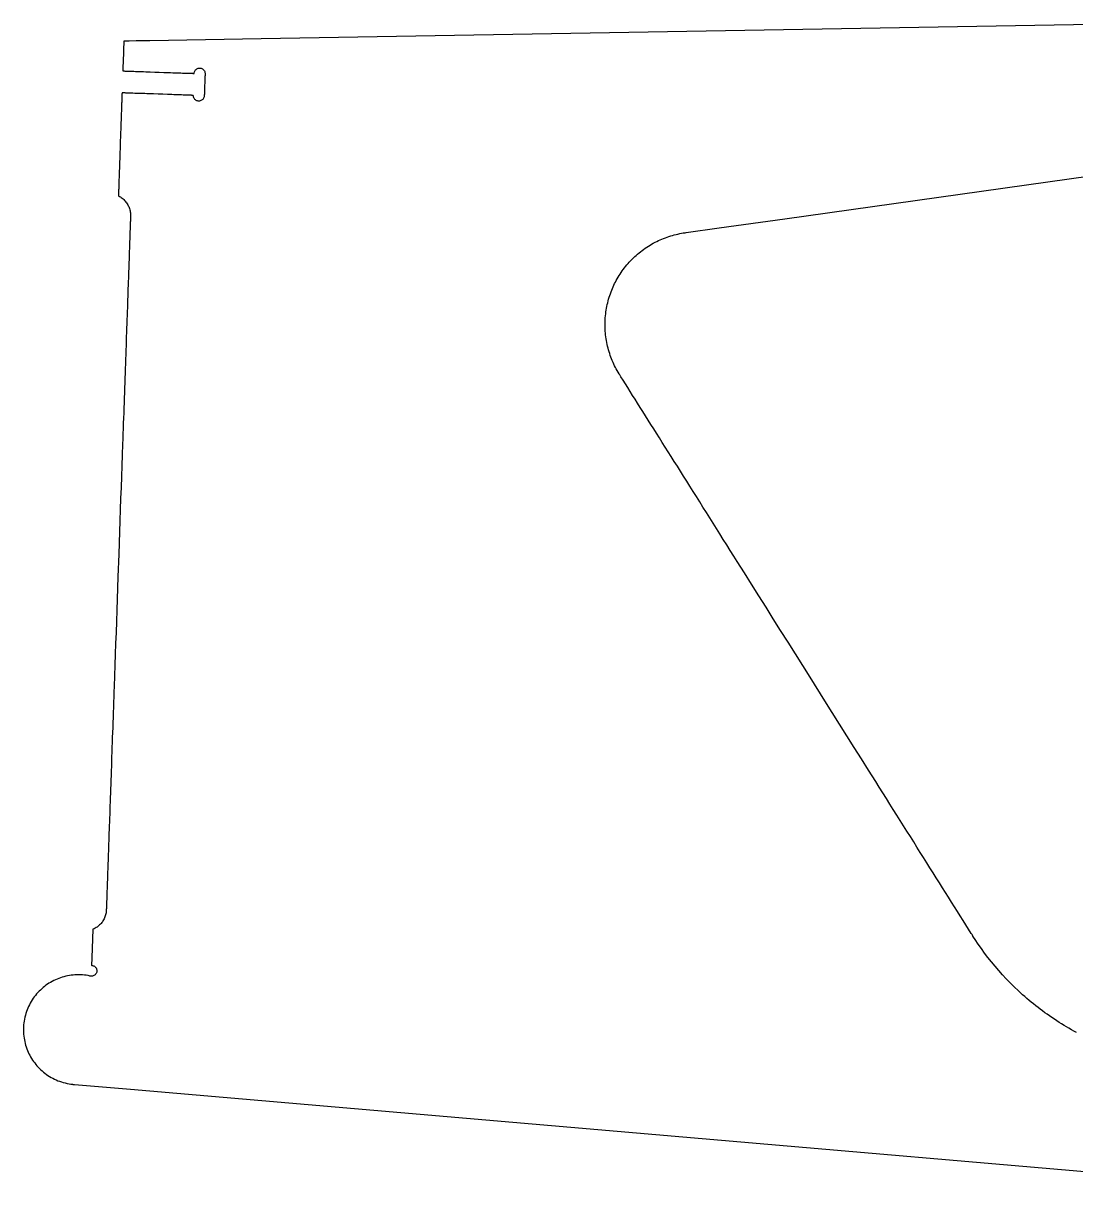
# Model space of a CAD drawing. Extents: x 0.9 to 46.8, y 2.8 to 94.5.
# Drawn here: x 0.89 to 23.56, y 29.5 to 54.75 of the extents above; entities that cross this region are included whole.
import ezdxf

# ---------------------------------------------------------------- set-up
doc = ezdxf.new("R2010")
doc.units = 0
doc.layers.add('ART_DESK', color=7, linetype='CONTINUOUS')

msp = doc.modelspace()

# ---------------------------------------------------------------- linework, layer by layer
at = {"layer": 'ART_DESK'}
for points in [[(25.187, 54.749), (15.599, 54.584), (6.012, 54.419), (3.615, 54.377), (3.315, 54.372), (3.166, 54.37), (3.091, 54.368), (3.053, 54.368), (3.052, 54.368), (3.052, 54.368), (3.052, 54.368), (3.052, 54.368), (3.052, 54.367), (3.052, 54.364), (3.052, 54.36), (3.052, 54.355), (3.051, 54.347), (3.051, 54.339), (3.051, 54.329), (3.05, 54.318), (3.05, 54.305), (3.049, 54.292), (3.049, 54.277), (3.048, 54.262), (3.048, 54.246), (3.047, 54.229), (3.047, 54.211), (3.046, 54.192), (3.045, 54.154), (3.043, 54.114), (3.042, 54.073), (3.039, 53.99), (3.037, 53.95), (3.036, 53.911), (3.035, 53.874), (3.034, 53.856), (3.034, 53.84), (3.033, 53.824), (3.033, 53.809), (3.032, 53.795), (3.032, 53.782), (3.031, 53.77), (3.031, 53.76), (3.03, 53.75), (3.03, 53.742), (3.03, 53.736), (3.03, 53.731), (3.03, 53.728), (3.03, 53.726), (3.03, 53.726), (3.03, 53.726), (3.032, 53.726), (3.035, 53.726), (3.038, 53.726), (3.043, 53.725), (3.049, 53.725), (3.055, 53.725), (3.063, 53.725), (3.071, 53.724), (3.08, 53.724), (3.091, 53.724), (3.101, 53.723), (3.113, 53.723), (3.126, 53.723), (3.139, 53.722), (3.153, 53.722), (3.167, 53.721), (3.183, 53.721), (3.199, 53.72), (3.232, 53.719), (3.268, 53.718), (3.307, 53.716), (3.347, 53.715), (3.389, 53.713), (3.432, 53.712), (3.477, 53.71), (3.524, 53.709), (3.571, 53.707), (3.619, 53.705), (3.717, 53.702), (3.817, 53.698), (3.916, 53.695), (4.013, 53.692), (4.06, 53.69), (4.107, 53.688), (4.152, 53.687), (4.196, 53.685), (4.239, 53.684), (4.279, 53.682), (4.318, 53.681), (4.355, 53.68), (4.389, 53.678), (4.405, 53.678), (4.421, 53.677), (4.436, 53.677), (4.45, 53.676), (4.464, 53.676), (4.477, 53.675), (4.489, 53.675), (4.5, 53.675), (4.511, 53.674), (4.52, 53.674), (4.529, 53.674), (4.537, 53.673), (4.544, 53.673), (4.55, 53.673), (4.556, 53.673), (4.56, 53.672), (4.563, 53.672), (4.565, 53.672), (4.566, 53.672), (4.567, 53.672), (4.567, 53.673), (4.567, 53.677), (4.569, 53.694), (4.574, 53.709), (4.58, 53.724), (4.589, 53.737), (4.599, 53.749), (4.61, 53.76), (4.623, 53.769), (4.637, 53.776), (4.652, 53.782), (4.668, 53.785), (4.684, 53.786), (4.701, 53.785), (4.717, 53.782), (4.732, 53.777), (4.746, 53.769), (4.759, 53.76), (4.77, 53.75), (4.781, 53.738), (4.789, 53.725), (4.796, 53.71), (4.8, 53.695), (4.803, 53.679), (4.803, 53.671), (4.803, 53.666), (4.803, 53.664), (4.803, 53.664), (4.803, 53.663), (4.803, 53.66), (4.803, 53.657), (4.803, 53.652), (4.803, 53.646), (4.802, 53.639), (4.802, 53.631), (4.802, 53.623), (4.801, 53.613), (4.801, 53.603), (4.801, 53.592), (4.8, 53.58), (4.799, 53.555), (4.798, 53.528), (4.797, 53.499), (4.796, 53.47), (4.794, 53.409), (4.793, 53.378), (4.792, 53.349), (4.791, 53.32), (4.79, 53.294), (4.789, 53.269), (4.789, 53.258), (4.789, 53.247), (4.788, 53.237), (4.788, 53.228), (4.788, 53.22), (4.787, 53.212), (4.787, 53.206), (4.787, 53.201), (4.787, 53.197), (4.787, 53.193), (4.787, 53.192), (4.787, 53.191), (4.786, 53.182), (4.783, 53.166), (4.778, 53.151), (4.771, 53.137), (4.763, 53.124), (4.752, 53.112), (4.741, 53.101), (4.728, 53.093), (4.713, 53.086), (4.698, 53.081), (4.682, 53.078), (4.666, 53.077), (4.664, 53.077), (4.663, 53.077), (4.661, 53.077), (4.657, 53.077), (4.64, 53.08), (4.625, 53.085), (4.611, 53.092), (4.597, 53.1), (4.586, 53.111), (4.575, 53.122), (4.566, 53.135), (4.559, 53.149), (4.554, 53.165), (4.551, 53.18), (4.55, 53.197), (4.55, 53.199), (4.55, 53.199), (4.548, 53.199), (4.546, 53.199), (4.542, 53.2), (4.538, 53.2), (4.533, 53.2), (4.526, 53.2), (4.519, 53.2), (4.511, 53.201), (4.502, 53.201), (4.492, 53.201), (4.481, 53.202), (4.47, 53.202), (4.458, 53.203), (4.445, 53.203), (4.431, 53.203), (4.416, 53.204), (4.401, 53.204), (4.386, 53.205), (4.369, 53.206), (4.334, 53.207), (4.298, 53.208), (4.259, 53.209), (4.218, 53.211), (4.175, 53.212), (4.131, 53.214), (4.085, 53.216), (4.039, 53.217), (3.991, 53.219), (3.894, 53.222), (3.795, 53.226), (3.695, 53.229), (3.597, 53.233), (3.549, 53.234), (3.502, 53.236), (3.456, 53.237), (3.411, 53.239), (3.368, 53.241), (3.326, 53.242), (3.286, 53.243), (3.248, 53.245), (3.212, 53.246), (3.179, 53.247), (3.163, 53.248), (3.148, 53.248), (3.133, 53.249), (3.119, 53.249), (3.106, 53.25), (3.094, 53.25), (3.083, 53.251), (3.072, 53.251), (3.062, 53.251), (3.053, 53.252), (3.045, 53.252), (3.037, 53.252), (3.031, 53.252), (3.026, 53.253), (3.021, 53.253), (3.018, 53.253), (3.015, 53.253), (3.014, 53.253), (3.013, 53.253), (3.013, 53.252), (3.013, 53.25), (3.013, 53.246), (3.013, 53.24), (3.012, 53.234), (3.012, 53.225), (3.012, 53.216), (3.011, 53.205), (3.011, 53.193), (3.011, 53.18), (3.01, 53.165), (3.009, 53.15), (3.009, 53.133), (3.008, 53.115), (3.008, 53.096), (3.007, 53.076), (3.006, 53.055), (3.005, 53.033), (3.005, 53.01), (3.004, 52.986), (3.003, 52.961), (3.002, 52.935), (3.001, 52.909), (3, 52.882), (2.999, 52.854), (2.998, 52.825), (2.997, 52.796), (2.995, 52.735), (2.993, 52.672), (2.991, 52.607), (2.988, 52.541), (2.986, 52.472), (2.983, 52.403), (2.981, 52.333), (2.976, 52.19), (2.971, 52.047), (2.968, 51.975), (2.966, 51.905), (2.964, 51.835), (2.961, 51.766), (2.959, 51.699), (2.957, 51.634), (2.954, 51.57), (2.952, 51.509), (2.951, 51.479), (2.95, 51.45), (2.949, 51.422), (2.948, 51.394), (2.947, 51.367), (2.946, 51.341), (2.945, 51.316), (2.945, 51.292), (2.944, 51.268), (2.943, 51.246), (2.942, 51.224), (2.942, 51.203), (2.941, 51.184), (2.94, 51.165), (2.94, 51.148), (2.939, 51.131), (2.938, 51.116), (2.938, 51.102), (2.938, 51.089), (2.937, 51.078), (2.937, 51.068), (2.936, 51.059), (2.936, 51.051), (2.936, 51.045), (2.936, 51.04), (2.936, 51.037), (2.936, 51.035), (2.936, 51.035), (2.936, 51.035), (2.937, 51.034), (2.958, 51.023), (2.979, 51.011), (2.998, 50.997), (3.017, 50.983), (3.035, 50.968), (3.052, 50.953), (3.068, 50.936), (3.084, 50.919), (3.098, 50.901), (3.112, 50.883), (3.124, 50.863), (3.136, 50.844), (3.147, 50.823), (3.157, 50.803), (3.166, 50.781), (3.173, 50.759), (3.18, 50.737), (3.186, 50.715), (3.19, 50.692), (3.193, 50.669), (3.196, 50.645), (3.197, 50.622), (3.197, 50.598), (3.197, 50.596), (3.197, 50.595), (3.197, 50.595), (3.196, 50.594), (3.196, 50.592), (3.196, 50.589), (3.196, 50.586), (3.196, 50.582), (3.196, 50.573), (3.195, 50.561), (3.195, 50.547), (3.194, 50.53), (3.194, 50.511), (3.193, 50.489), (3.192, 50.465), (3.191, 50.439), (3.19, 50.411), (3.189, 50.38), (3.188, 50.347), (3.187, 50.312), (3.185, 50.274), (3.184, 50.235), (3.182, 50.193), (3.181, 50.149), (3.179, 50.103), (3.178, 50.055), (3.176, 50.006), (3.174, 49.954), (3.172, 49.9), (3.17, 49.844), (3.168, 49.786), (3.166, 49.727), (3.164, 49.666), (3.162, 49.602), (3.16, 49.537), (3.157, 49.471), (3.155, 49.402), (3.152, 49.332), (3.15, 49.26), (3.147, 49.187), (3.145, 49.112), (3.142, 49.035), (3.139, 48.957), (3.137, 48.877), (3.134, 48.796), (3.131, 48.713), (3.128, 48.629), (3.125, 48.543), (3.122, 48.456), (3.119, 48.368), (3.116, 48.278), (3.112, 48.187), (3.109, 48.095), (3.106, 48.002), (3.103, 47.907), (3.099, 47.811), (3.096, 47.714), (3.092, 47.615), (3.089, 47.516), (3.085, 47.416), (3.082, 47.314), (3.078, 47.212), (3.075, 47.108), (3.071, 47.004), (3.067, 46.898), (3.064, 46.792), (3.06, 46.684), (3.056, 46.576), (3.052, 46.467), (3.049, 46.358), (3.045, 46.247), (3.041, 46.136), (3.037, 46.024), (3.033, 45.911), (3.029, 45.798), (3.025, 45.684), (3.017, 45.454), (3.009, 45.222), (3.001, 44.988), (2.993, 44.753), (2.984, 44.516), (2.976, 44.277), (2.968, 44.038), (2.959, 43.797), (2.942, 43.315), (2.925, 42.832), (2.909, 42.35), (2.9, 42.11), (2.892, 41.87), (2.884, 41.633), (2.875, 41.396), (2.867, 41.161), (2.859, 40.928), (2.851, 40.697), (2.843, 40.468), (2.839, 40.355), (2.835, 40.242), (2.831, 40.13), (2.827, 40.019), (2.823, 39.908), (2.819, 39.798), (2.816, 39.689), (2.812, 39.581), (2.808, 39.474), (2.804, 39.367), (2.801, 39.262), (2.797, 39.157), (2.793, 39.053), (2.79, 38.951), (2.786, 38.849), (2.783, 38.748), (2.779, 38.649), (2.776, 38.55), (2.773, 38.453), (2.769, 38.357), (2.766, 38.262), (2.763, 38.168), (2.759, 38.076), (2.756, 37.985), (2.753, 37.895), (2.75, 37.806), (2.747, 37.719), (2.744, 37.633), (2.741, 37.549), (2.738, 37.466), (2.735, 37.385), (2.732, 37.305), (2.73, 37.226), (2.727, 37.149), (2.724, 37.074), (2.722, 37), (2.719, 36.928), (2.717, 36.858), (2.714, 36.789), (2.712, 36.722), (2.71, 36.657), (2.708, 36.594), (2.705, 36.532), (2.703, 36.472), (2.701, 36.414), (2.699, 36.358), (2.697, 36.304), (2.696, 36.252), (2.694, 36.202), (2.692, 36.154), (2.691, 36.108), (2.689, 36.064), (2.688, 36.022), (2.686, 35.982), (2.685, 35.944), (2.684, 35.909), (2.683, 35.875), (2.681, 35.844), (2.68, 35.816), (2.679, 35.789), (2.679, 35.765), (2.678, 35.743), (2.677, 35.723), (2.677, 35.706), (2.676, 35.692), (2.676, 35.679), (2.675, 35.67), (2.675, 35.666), (2.675, 35.662), (2.674, 35.639), (2.672, 35.615), (2.668, 35.592), (2.664, 35.569), (2.658, 35.546), (2.651, 35.524), (2.643, 35.502), (2.635, 35.481), (2.625, 35.46), (2.614, 35.439), (2.602, 35.42), (2.589, 35.4), (2.576, 35.382), (2.561, 35.364), (2.546, 35.347), (2.53, 35.331), (2.513, 35.315), (2.495, 35.3), (2.476, 35.286), (2.457, 35.273), (2.437, 35.261), (2.416, 35.25), (2.394, 35.24), (2.389, 35.237), (2.386, 35.236), (2.385, 35.236), (2.384, 35.235), (2.384, 35.234), (2.384, 35.231), (2.384, 35.226), (2.383, 35.219), (2.383, 35.21), (2.383, 35.199), (2.382, 35.187), (2.382, 35.173), (2.381, 35.158), (2.381, 35.142), (2.38, 35.124), (2.379, 35.106), (2.379, 35.086), (2.378, 35.065), (2.377, 35.044), (2.376, 35.021), (2.376, 34.998), (2.374, 34.951), (2.372, 34.902), (2.371, 34.852), (2.369, 34.802), (2.367, 34.752), (2.365, 34.704), (2.365, 34.681), (2.364, 34.659), (2.363, 34.637), (2.362, 34.616), (2.362, 34.596), (2.361, 34.577), (2.36, 34.559), (2.36, 34.542), (2.359, 34.527), (2.359, 34.513), (2.358, 34.5), (2.358, 34.489), (2.358, 34.48), (2.357, 34.472), (2.357, 34.466), (2.357, 34.463), (2.357, 34.461), (2.357, 34.461), (2.365, 34.46), (2.38, 34.458), (2.394, 34.453), (2.397, 34.452), (2.398, 34.452), (2.399, 34.452), (2.399, 34.451), (2.4, 34.451), (2.408, 34.447), (2.422, 34.439), (2.434, 34.429), (2.445, 34.417), (2.454, 34.404), (2.461, 34.39), (2.466, 34.375), (2.47, 34.36), (2.471, 34.344), (2.47, 34.328), (2.467, 34.312), (2.462, 34.297), (2.454, 34.282), (2.445, 34.268), (2.434, 34.257), (2.422, 34.247), (2.409, 34.238), (2.394, 34.232), (2.379, 34.227), (2.364, 34.225), (2.348, 34.224), (2.332, 34.226), (2.316, 34.23), (2.308, 34.233), (2.307, 34.233), (2.307, 34.233), (2.307, 34.234), (2.306, 34.234), (2.305, 34.234), (2.284, 34.238), (2.243, 34.245), (2.202, 34.25), (2.16, 34.254), (2.119, 34.256), (2.079, 34.257), (2.038, 34.257), (1.998, 34.255), (1.957, 34.252), (1.918, 34.247), (1.878, 34.242), (1.839, 34.234), (1.8, 34.226), (1.762, 34.216), (1.724, 34.205), (1.686, 34.193), (1.649, 34.179), (1.613, 34.165), (1.577, 34.149), (1.541, 34.132), (1.507, 34.114), (1.473, 34.094), (1.439, 34.074), (1.406, 34.052), (1.374, 34.03), (1.343, 34.006), (1.313, 33.982), (1.283, 33.956), (1.254, 33.929), (1.226, 33.902), (1.199, 33.873), (1.173, 33.844), (1.148, 33.813), (1.123, 33.782), (1.1, 33.75), (1.078, 33.717), (1.057, 33.683), (1.037, 33.648), (1.018, 33.613), (1, 33.576), (0.984, 33.539), (0.968, 33.502), (0.954, 33.463), (0.941, 33.424), (0.93, 33.384), (0.92, 33.343), (0.911, 33.302), (0.903, 33.261), (0.897, 33.219), (0.893, 33.178), (0.89, 33.137), (0.889, 33.096), (0.888, 33.056), (0.89, 33.015), (0.892, 32.975), (0.896, 32.935), (0.902, 32.895), (0.909, 32.856), (0.917, 32.817), (0.926, 32.778), (0.936, 32.74), (0.948, 32.703), (0.961, 32.665), (0.975, 32.629), (0.991, 32.593), (1.007, 32.557), (1.025, 32.522), (1.044, 32.488), (1.064, 32.454), (1.085, 32.421), (1.107, 32.389), (1.131, 32.357), (1.155, 32.326), (1.18, 32.296), (1.206, 32.267), (1.234, 32.239), (1.262, 32.211), (1.291, 32.185), (1.321, 32.159), (1.352, 32.135), (1.384, 32.111), (1.417, 32.089), (1.45, 32.067), (1.484, 32.047), (1.52, 32.027), (1.556, 32.009), (1.592, 31.992), (1.63, 31.976), (1.668, 31.962), (1.707, 31.948), (1.747, 31.936), (1.787, 31.926), (1.828, 31.916), (1.833, 31.915), (1.836, 31.915), (1.837, 31.915), (1.837, 31.915), (1.837, 31.914), (1.839, 31.914), (1.875, 31.907), (1.911, 31.902), (1.929, 31.9), (1.938, 31.899), (1.941, 31.898), (1.942, 31.898), (1.942, 31.898), (1.943, 31.898), (1.945, 31.898), (1.95, 31.897), (1.988, 31.894), (3.195, 31.79), (5.61, 31.582), (10.439, 31.166), (29.756, 29.501)], [(23.583, 33.014), (23.529, 33.044), (23.475, 33.074), (23.421, 33.104), (23.368, 33.136), (23.315, 33.167), (23.262, 33.2), (23.21, 33.232), (23.158, 33.266), (23.106, 33.3), (23.055, 33.334), (23.004, 33.369), (22.953, 33.405), (22.903, 33.44), (22.853, 33.477), (22.803, 33.514), (22.754, 33.551), (22.706, 33.589), (22.657, 33.628), (22.61, 33.667), (22.562, 33.706), (22.515, 33.746), (22.469, 33.786), (22.423, 33.827), (22.377, 33.868), (22.332, 33.91), (22.243, 33.994), (22.156, 34.081), (22.071, 34.168), (21.988, 34.258), (21.907, 34.348), (21.828, 34.44), (21.751, 34.534), (21.676, 34.628), (21.604, 34.724), (21.533, 34.821), (21.465, 34.918), (21.399, 35.017), (21.367, 35.067), (21.351, 35.092), (21.347, 35.098), (21.345, 35.101), (21.344, 35.103), (21.344, 35.104), (21.343, 35.104), (21.343, 35.104), (21.342, 35.105), (21.339, 35.111), (21.332, 35.123), (21.317, 35.146), (21.259, 35.238), (21.199, 35.333), (21.139, 35.428), (21.078, 35.525), (21.016, 35.623), (20.954, 35.723), (20.89, 35.824), (20.826, 35.926), (20.761, 36.029), (20.696, 36.133), (20.629, 36.238), (20.562, 36.345), (20.494, 36.453), (20.426, 36.561), (20.357, 36.671), (20.287, 36.781), (20.217, 36.893), (20.146, 37.006), (20.075, 37.119), (20.003, 37.233), (19.93, 37.348), (19.857, 37.464), (19.784, 37.581), (19.71, 37.698), (19.636, 37.816), (19.561, 37.935), (19.486, 38.055), (19.41, 38.175), (19.334, 38.296), (19.258, 38.417), (19.104, 38.661), (18.949, 38.907), (18.793, 39.155), (18.636, 39.404), (18.478, 39.654), (18.32, 39.906), (18.161, 40.158), (17.843, 40.664), (17.525, 41.169), (17.366, 41.422), (17.207, 41.673), (17.049, 41.924), (16.892, 42.174), (16.736, 42.422), (16.58, 42.669), (16.426, 42.914), (16.35, 43.035), (16.273, 43.157), (16.198, 43.277), (16.122, 43.397), (16.047, 43.516), (15.972, 43.635), (15.898, 43.753), (15.824, 43.87), (15.751, 43.987), (15.678, 44.102), (15.606, 44.217), (15.534, 44.331), (15.463, 44.444), (15.392, 44.557), (15.322, 44.668), (15.252, 44.778), (15.184, 44.888), (15.115, 44.996), (15.048, 45.103), (14.981, 45.209), (14.915, 45.315), (14.849, 45.418), (14.785, 45.521), (14.721, 45.623), (14.657, 45.723), (14.595, 45.822), (14.533, 45.92), (14.473, 46.017), (14.413, 46.112), (14.354, 46.206), (14.295, 46.298), (14.238, 46.389), (14.182, 46.479), (14.126, 46.567), (14.072, 46.653), (14.018, 46.738), (13.966, 46.822), (13.914, 46.904), (13.864, 46.984), (13.814, 47.062), (13.766, 47.139), (13.742, 47.177), (13.736, 47.186), (13.733, 47.191), (13.732, 47.193), (13.731, 47.194), (13.731, 47.194), (13.73, 47.195), (13.725, 47.204), (13.705, 47.237), (13.685, 47.271), (13.666, 47.306), (13.648, 47.341), (13.63, 47.376), (13.612, 47.412), (13.596, 47.448), (13.58, 47.485), (13.564, 47.523), (13.55, 47.561), (13.536, 47.599), (13.523, 47.637), (13.511, 47.676), (13.499, 47.716), (13.488, 47.755), (13.478, 47.795), (13.469, 47.835), (13.461, 47.876), (13.453, 47.916), (13.447, 47.957), (13.441, 47.998), (13.436, 48.039), (13.432, 48.08), (13.428, 48.122), (13.426, 48.163), (13.424, 48.204), (13.424, 48.246), (13.424, 48.287), (13.425, 48.329), (13.427, 48.37), (13.429, 48.411), (13.433, 48.452), (13.437, 48.493), (13.442, 48.534), (13.448, 48.574), (13.455, 48.615), (13.463, 48.655), (13.471, 48.695), (13.481, 48.734), (13.491, 48.773), (13.501, 48.812), (13.513, 48.851), (13.525, 48.889), (13.538, 48.926), (13.552, 48.964), (13.566, 49.001), (13.581, 49.037), (13.596, 49.073), (13.613, 49.108), (13.629, 49.144), (13.647, 49.179), (13.666, 49.214), (13.685, 49.248), (13.705, 49.283), (13.726, 49.317), (13.747, 49.35), (13.769, 49.384), (13.792, 49.417), (13.816, 49.45), (13.841, 49.482), (13.866, 49.514), (13.892, 49.546), (13.918, 49.577), (13.946, 49.607), (13.974, 49.638), (14.002, 49.667), (14.032, 49.696), (14.062, 49.725), (14.092, 49.752), (14.123, 49.78), (14.155, 49.806), (14.187, 49.832), (14.22, 49.857), (14.254, 49.882), (14.287, 49.906), (14.322, 49.929), (14.357, 49.952), (14.392, 49.973), (14.427, 49.994), (14.463, 50.014), (14.5, 50.034), (14.536, 50.052), (14.573, 50.07), (14.611, 50.087), (14.648, 50.104), (14.686, 50.119), (14.724, 50.134), (14.762, 50.147), (14.801, 50.16), (14.839, 50.173), (14.878, 50.184), (14.916, 50.195), (14.955, 50.204), (14.994, 50.213), (15.032, 50.221), (15.071, 50.229), (15.11, 50.235), (15.129, 50.238), (15.139, 50.24), (15.143, 50.24), (15.145, 50.24), (15.145, 50.24), (15.146, 50.241), (15.147, 50.241), (15.15, 50.241), (15.172, 50.244), (15.88, 50.344), (17.297, 50.543), (22.964, 51.339), (28.631, 52.136)]]:
    msp.add_lwpolyline(points, dxfattribs=at)

doc.saveas('drawing.dxf')
